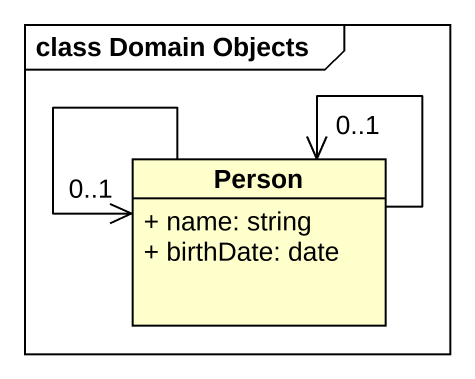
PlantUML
@startuml
mainframe class Domain Objects
hide circle
hide empty members
skinparam classAttributeIconSize 0
class "Person" as Person_ {
  + name: string
  + birthDate: date
}
Person_ --> "0..1" Person_
Person_ --> "0..1" Person_
@enduml
